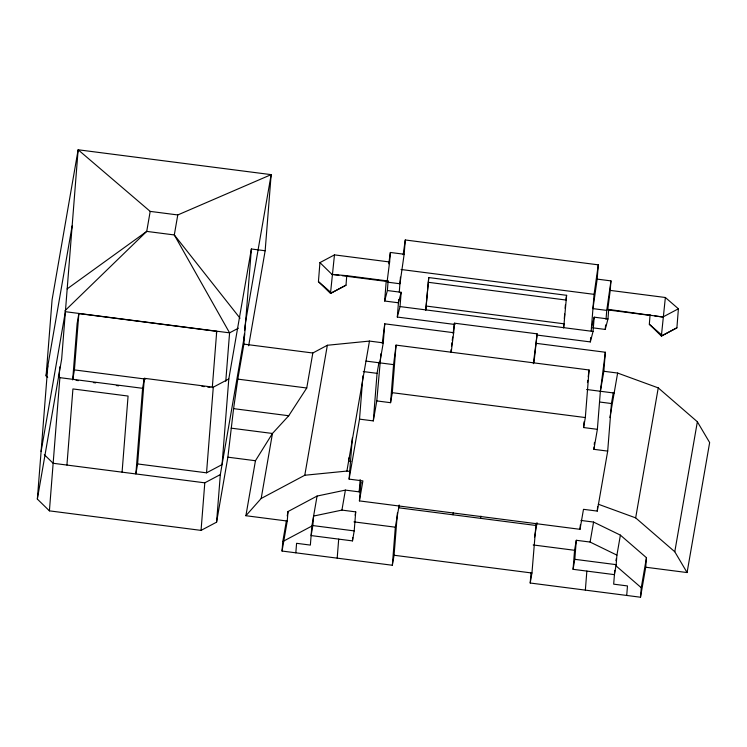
<?xml version="1.0" encoding="UTF-8"?>
<svg xmlns="http://www.w3.org/2000/svg" width="747" height="747" viewBox="0 0 747 747"><rect width="100%" height="100%" fill="white"/><g stroke="black" fill="none" stroke-linecap="round" stroke-linejoin="round"><path stroke-width="1.12" d="M47.705 377.45L46.099 375.872L52.085 299.762L78.136 149.774L271.152 174.639L265.157 250.759L248.658 345.786M265.157 250.759L251.375 248.984L243.886 344.124L237.807 379.121L233.587 408.637L227.872 457.173L216.583 522.172L201.055 530.389L49.405 510.855L37.35 499.08L47.836 365.881M58.966 377.272L59.779 366.889M49.405 510.855L59.881 377.655L58.275 376.086M66.931 465.054L72.926 388.944L128.073 396.05L122.078 472.16M78.855 313.581L77.118 323.582L72.683 379.915L74.42 369.914L78.855 313.581L216.723 331.341L212.288 387.674M144.339 378.309L142.602 388.309L135.87 473.934L137.607 463.943L144.339 378.309L213.278 387.189L228.797 378.962L251.375 248.984M201.055 530.389L204.799 482.823L220.328 474.597L244.633 334.609M137.607 463.943L206.536 472.823L213.278 387.189M225.771 381.287L229.581 332.845L174.303 234.95L177.777 214.949L271.152 174.639L245.305 323.479M216.583 522.172L220.328 474.597M228.797 378.962L222.064 464.597L206.536 472.823M243.924 339.614L244.381 333.853M244.652 330.389L245.109 324.628M397.404 512.965L394.08 555.254L392.343 565.255L282.049 551.043L282.796 541.528L286.456 520.426M282.049 551.043L287.25 521.051L288.006 511.536L317.073 496.055L345.394 490.097L359.186 491.871L360.922 481.871L359.419 500.901L580.017 529.315L583.491 509.323L597.273 511.097L607.694 451.104L611.438 403.529L613.362 392.418M295.831 552.827L296.578 543.312L310.369 545.086L311.863 526.056L317.073 496.055M319.931 262.617L331.985 274.392L346.757 275.68L346.01 285.195L330.491 293.422L318.437 281.647L319.931 262.617L334.469 254.876L389.617 261.982L387.133 281.498L342.322 275.727M334.469 254.876L330.491 293.422L346.01 285.195M312.853 525.571L313.6 516.056L341.921 510.098L355.712 511.872L354.209 530.902L352.481 540.893L311.116 535.571L312.853 525.571L354.209 530.902M337.196 558.149L338.69 539.119M348.877 457.892L348.634 461.067L350.931 461.366M359.419 500.901L362.893 480.9L349.11 479.126L352.351 437.901M349.11 479.126L359.522 419.132L362.939 375.788M352.481 540.893L352.743 537.541M359.186 491.871L360.157 479.555M359.522 419.132L373.313 420.906L377.058 373.341L378.99 362.23M373.313 420.906L376.787 400.915L380.951 353.676M384.649 301.013L387.376 290.527L401.158 292.301L398.431 302.787L384.649 301.013L386.143 281.983M379.784 362.855L383.258 342.854L384.752 323.825L453.69 332.704L451.197 352.22M387.376 290.527L388.123 281.012L346.757 275.68M389.617 261.982L390.364 252.467L404.155 254.241L399.934 283.757L387.291 282.133M376.787 400.915L390.569 402.689L393.566 364.629L396.05 345.114L589.075 369.98L585.331 417.554L583.594 427.555L597.376 429.329L593.902 449.33L607.694 451.104M455.1 324.506L397.311 317.055L398.683 299.612M399.272 292.217L400.448 277.174M390.569 402.689L392.306 392.689L396.05 345.114M397.311 317.055L400.037 306.578L401.158 292.301M404.155 254.241L405.276 239.974L598.3 264.84L597.17 279.107L592.95 308.623L606.741 310.397L606.032 319.352M392.343 565.255L395.331 527.195L399.197 504.981M425.725 309.958L428.75 277.557L566.618 295.317L563.677 327.858M425.809 310.098L428.75 277.557M453.69 332.704L454.437 323.19L537.158 333.853L533.928 362.874M580.923 520.435L593.566 522.069L620.393 535.132L646.463 557.71L645.716 567.225L640.506 597.226L530.211 583.015L531.024 572.632M530.211 583.015L531.948 573.014L536.075 523.217M563.593 327.718L563.864 324.291M564.312 318.577L564.676 314.011M565.124 308.306L565.395 304.879M583.594 427.555L584.042 421.784M537.168 335.076L590.335 341.921L590.681 337.532M591.194 330.949L594.07 294.346L598.3 264.84M573.07 569.317L574.564 550.287L576.301 540.286L590.093 542.061L616.919 555.133L616.163 564.648L614.426 574.639L573.07 569.317L574.807 559.316L576.301 540.286M590.335 341.921L593.053 331.444L594.182 317.167L607.965 318.941L608.712 309.426L662.878 317.017L678.397 308.791L665.362 297.502L610.215 290.396L610.962 280.891L597.17 279.107M580.017 529.315L580.363 524.842M593.902 449.33L594.089 447.005M594.267 444.689L594.453 442.364M597.376 429.329L600.373 391.269L605.341 352.248L536.411 343.368M592.604 327.802L605.238 329.427L605.593 324.954M585.359 590.121L586.853 571.091M600.373 391.269L603.847 371.278L605.341 352.248M597.273 511.097L597.637 506.485M614.762 570.409L613.679 584.154L627.471 585.937L626.724 595.443M678.397 308.791L676.903 327.821L661.375 336.047L649.33 324.273L650.077 314.758M640.506 597.226L641.253 587.712L646.463 557.71M665.362 297.502L661.375 336.047L676.903 327.821M382.268 343.34L384.752 323.825M450.777 351.893L451.076 349.596M451.515 346.15L451.954 342.705M452.243 340.408L452.682 336.972M453.121 333.526L454.437 323.19M533.358 363.696L537.158 333.853M587.459 382.604L587.758 380.316M588.197 376.871L589.075 369.98M610.215 290.396L607.722 309.912L608.712 309.426M388.748 263.822L390.364 252.467M403.165 254.727L405.276 239.974M606.741 310.397L610.962 280.891M46.099 375.872L72.142 225.893M41.094 451.505L65.4 311.527M37.35 499.08L61.656 359.092L78.136 149.774L150.194 211.392L177.777 214.949M150.194 211.392L146.729 231.393L64.97 310.724M216.341 333.564L216.723 331.341M287.25 521.051L245.894 515.719L255.446 460.731L272.459 433.475L288.734 415.743L306.746 388.001L312.825 353.004L327.354 345.263L369.466 341.08L383.258 342.854M245.894 515.719L261.179 498.473L272.459 433.475L231.103 428.152M287.231 515.981L288.006 511.536M261.179 498.473L304.785 475.251L327.354 345.263M304.785 475.251L346.897 471.068L369.466 341.08M341.921 510.098L345.394 490.097M355.133 515.206L355.712 511.872M452.971 514.786L453.354 512.563M480.545 518.343L480.928 516.121M565.927 299.314L566.618 295.317M534.553 537.177L537.065 522.741M609.897 417.573L617.629 373.052L603.847 371.278M590.093 542.061L593.566 522.069M615.948 560.68L616.34 558.467M616.919 555.133L620.393 535.132M645.716 567.225L687.081 572.557L674.784 551.753L635.669 517.876L658.247 387.889L617.629 373.052M674.784 551.753L697.362 421.766L658.247 387.889M687.081 572.557L709.65 442.569L697.362 421.766M591.456 327.653L594.182 317.167M605.238 329.427L607.965 318.941M67.081 288.93L146.729 231.393L174.303 234.95L240.048 318.222M282.796 541.528L311.863 526.056M238.312 328.222L229.581 332.845L65.297 311.686M387.133 281.498L388.123 281.012M401.055 269.49L594.07 294.346M428.376 282.31L566.245 300.07M331.985 274.392L338.877 275.279M608.88 310.061L651.384 315.542M654.83 315.981L662.878 317.017M426.5 306.093L564.377 323.853M400.037 306.578L593.053 331.444M243.886 344.124L312.825 353.004M365.993 361.081L393.566 364.629M586.591 389.495L614.165 393.043M363.266 371.558L377.058 373.341M599.944 402.054L611.438 403.529M392.306 392.689L585.331 417.554M237.807 379.121L306.746 388.001M74.42 369.914L145.656 379.093M201.951 386.339L204.248 386.638M207.694 387.086L209.991 387.376M59.881 377.655L142.602 388.309M76.129 380.354L78.426 380.653M93.366 382.576L95.663 382.875M116.345 385.536L118.642 385.835M233.587 408.637L288.734 415.743M346.897 471.068L350.343 471.506M227.872 457.173L255.446 460.731M204.799 482.823L53.149 463.28L44.306 454.652M398.973 507.829L535.692 525.44M353.975 521.873L395.331 527.195M533.209 544.955L574.564 550.287M574.807 559.316L616.163 564.648M394.08 555.254L531.948 573.014M598.263 504.206L635.669 517.876M649.33 324.273L662.365 335.562M318.437 281.647L331.472 292.936M616.051 565.881L641.253 587.712"/></g></svg>
